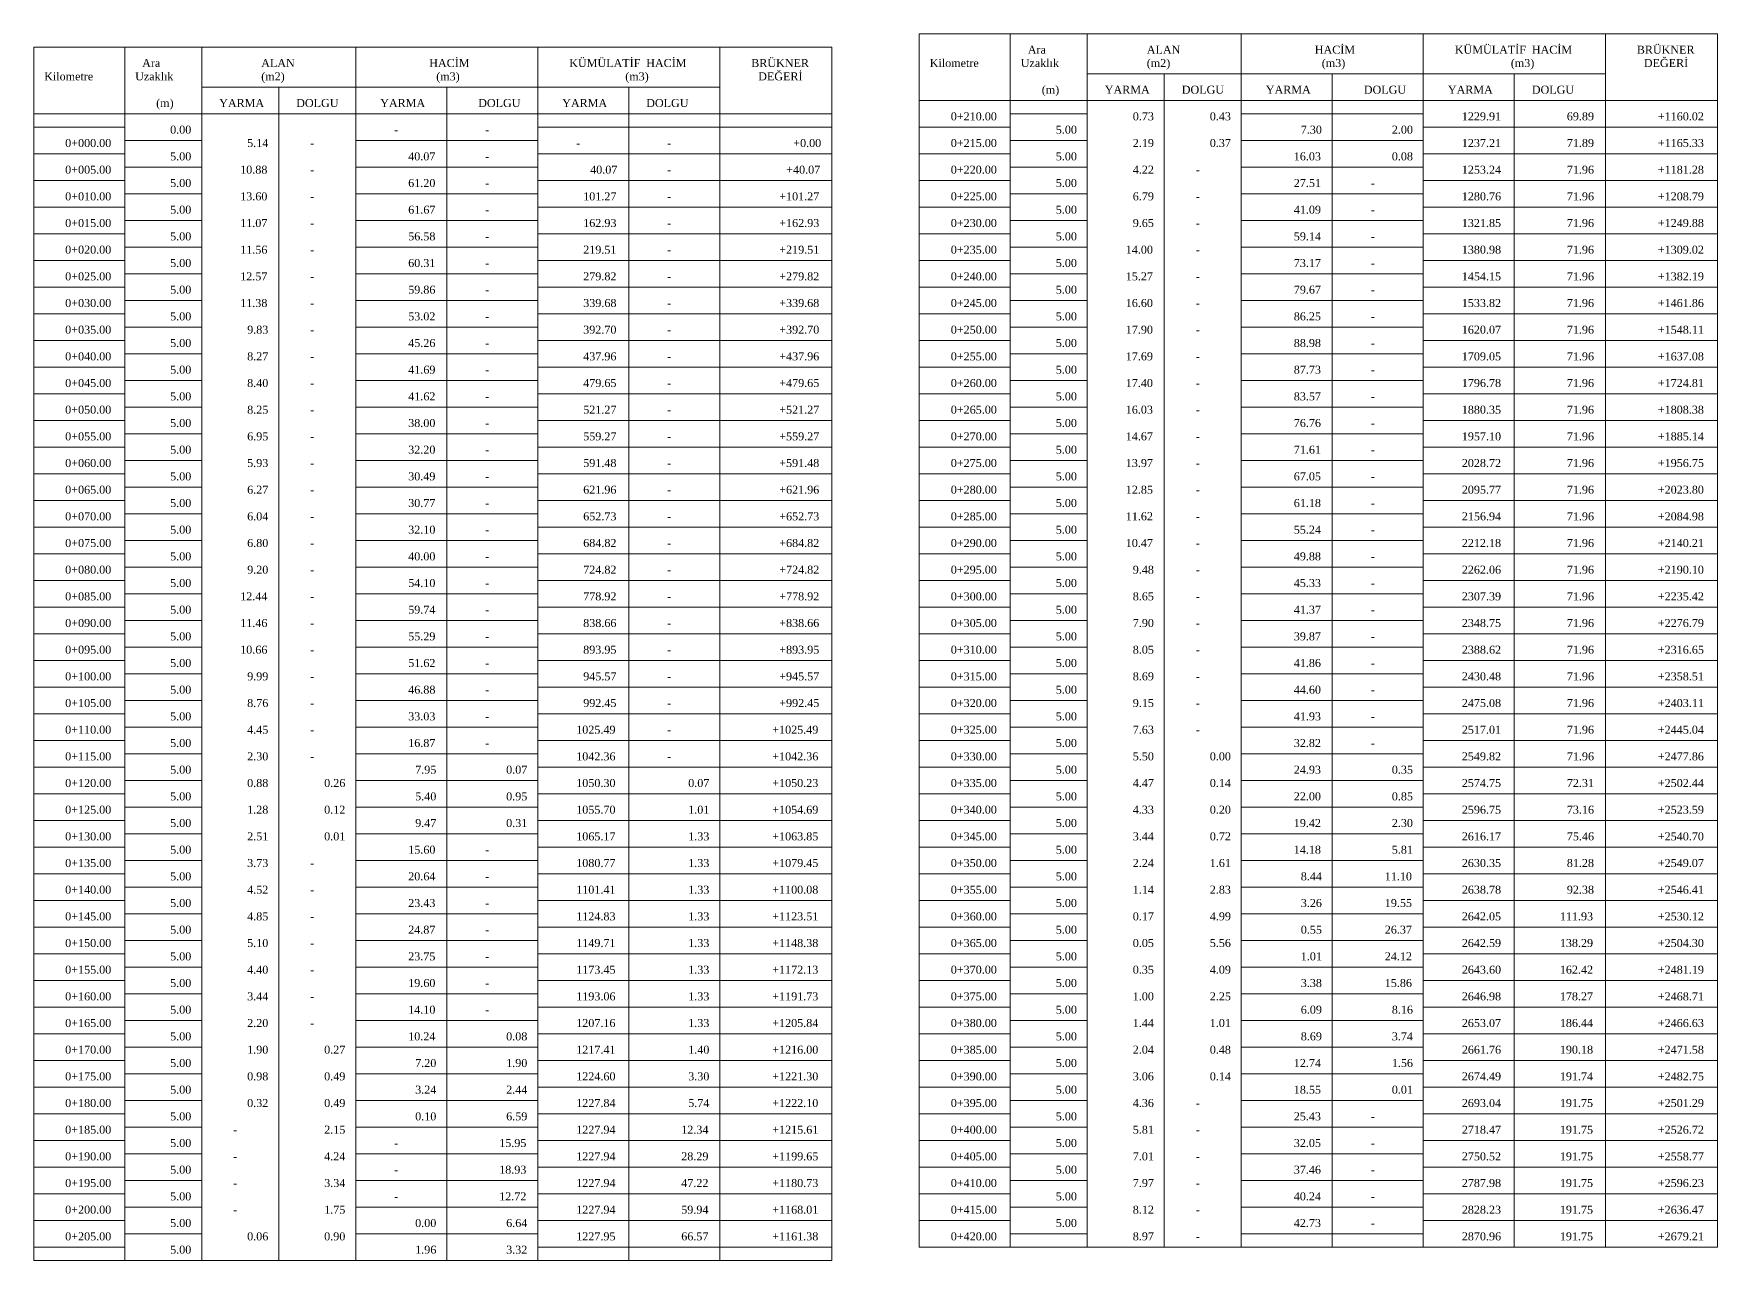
# Model space of a CAD drawing. Header units: metres. Extents: x 478603 to 489313, y 4282657 to 4289463.
# Drawn here: x 487004.7 to 487320.3, y 4289016.4 to 4289246.4 of the extents above; entities that cross this region are included whole.
import ezdxf

# ---------------------------------------------------------------- set-up
doc = ezdxf.new("R2010")
doc.units = ezdxf.units.M
for name, color, linetype, lineweight in [('TB_C', 96, 'Continuous', 0), ('TB_M', 18, 'Continuous', 0), ('TB_R', 1, 'Continuous', 0)]:
    doc.layers.add(name, color=color, linetype=linetype, lineweight=lineweight)
doc.styles.get("Standard").update_dxf_attribs({"font": 'times.ttf'})

msp = doc.modelspace()

# ---------------------------------------------------------------- linework, layer by layer
at = {"layer": 'TB_C'}
for p, q in [((487170.72, 4289246.35), (487320.35, 4289246.35)), ((487170.72, 4289246.35), (487170.72, 4289018.85)), ((487187.78, 4289246.35), (487187.78, 4289018.85)), ((487202.22, 4289246.35), (487202.22, 4289018.85)), ((487231.1, 4289246.35), (487231.1, 4289018.85)), ((487265.22, 4289246.35), (487265.22, 4289018.85)), ((487299.35, 4289246.35), (487299.35, 4289018.85)), ((487320.35, 4289246.35), (487320.35, 4289018.85)), ((487004.69, 4289243.85), (487154.32, 4289243.85)), ((487004.69, 4289243.85), (487004.69, 4289016.35)), ((487021.75, 4289243.85), (487021.75, 4289016.35)), ((487036.19, 4289243.85), (487036.19, 4289016.35)), ((487065.07, 4289243.85), (487065.07, 4289016.35)), ((487099.19, 4289243.85), (487099.19, 4289016.35)), ((487133.32, 4289243.85), (487133.32, 4289016.35)), ((487154.32, 4289243.85), (487154.32, 4289016.35)), ((487202.22, 4289238.85), (487299.35, 4289238.85)), ((487216.66, 4289238.85), (487216.66, 4289018.85)), ((487248.16, 4289238.85), (487248.16, 4289018.85)), ((487282.28, 4289238.85), (487282.28, 4289018.85)), ((487036.19, 4289236.35), (487133.32, 4289236.35)), ((487050.63, 4289236.35), (487050.63, 4289016.35)), ((487082.13, 4289236.35), (487082.13, 4289016.35)), ((487116.25, 4289236.35), (487116.25, 4289016.35)), ((487170.72, 4289233.85), (487320.35, 4289233.85)), ((487004.69, 4289231.35), (487154.32, 4289231.35)), ((487004.69, 4289228.85), (487021.75, 4289228.85)), ((487099.19, 4289228.85), (487154.32, 4289228.85)), ((487170.72, 4289228.85), (487187.78, 4289228.85)), ((487187.78, 4289231.35), (487202.22, 4289231.35)), ((487231.1, 4289231.35), (487265.22, 4289231.35)), ((487265.22, 4289228.85), (487320.35, 4289228.85)), ((487021.75, 4289226.35), (487036.19, 4289226.35)), ((487065.07, 4289226.35), (487099.19, 4289226.35)), ((487187.78, 4289226.35), (487202.22, 4289226.35)), ((487231.1, 4289226.35), (487265.22, 4289226.35)), ((487004.69, 4289223.85), (487021.75, 4289223.85)), ((487099.19, 4289223.85), (487154.32, 4289223.85)), ((487170.72, 4289223.85), (487187.78, 4289223.85)), ((487265.22, 4289223.85), (487320.35, 4289223.85)), ((487021.75, 4289221.35), (487036.19, 4289221.35)), ((487065.07, 4289221.35), (487099.19, 4289221.35)), ((487187.78, 4289221.35), (487202.22, 4289221.35)), ((487231.1, 4289221.35), (487265.22, 4289221.35)), ((487004.69, 4289218.85), (487021.75, 4289218.85)), ((487021.75, 4289216.35), (487036.19, 4289216.35)), ((487065.07, 4289216.35), (487099.19, 4289216.35)), ((487099.19, 4289218.85), (487154.32, 4289218.85)), ((487170.72, 4289218.85), (487187.78, 4289218.85)), ((487187.78, 4289216.35), (487202.22, 4289216.35)), ((487231.1, 4289216.35), (487265.22, 4289216.35)), ((487265.22, 4289218.85), (487320.35, 4289218.85)), ((487004.69, 4289213.85), (487021.75, 4289213.85)), ((487099.19, 4289213.85), (487154.32, 4289213.85)), ((487170.72, 4289213.85), (487187.78, 4289213.85)), ((487265.22, 4289213.85), (487320.35, 4289213.85)), ((487021.75, 4289211.35), (487036.19, 4289211.35)), ((487065.07, 4289211.35), (487099.19, 4289211.35)), ((487187.78, 4289211.35), (487202.22, 4289211.35)), ((487231.1, 4289211.35), (487265.22, 4289211.35)), ((487004.69, 4289208.85), (487021.75, 4289208.85)), ((487099.19, 4289208.85), (487154.32, 4289208.85)), ((487170.72, 4289208.85), (487187.78, 4289208.85)), ((487265.22, 4289208.85), (487320.35, 4289208.85)), ((487004.69, 4289203.85), (487021.75, 4289203.85)), ((487021.75, 4289206.35), (487036.19, 4289206.35)), ((487065.07, 4289206.35), (487099.19, 4289206.35)), ((487099.19, 4289203.85), (487154.32, 4289203.85)), ((487170.72, 4289203.85), (487187.78, 4289203.85)), ((487187.78, 4289206.35), (487202.22, 4289206.35)), ((487231.1, 4289206.35), (487265.22, 4289206.35)), ((487265.22, 4289203.85), (487320.35, 4289203.85)), ((487021.75, 4289201.35), (487036.19, 4289201.35)), ((487065.07, 4289201.35), (487099.19, 4289201.35)), ((487187.78, 4289201.35), (487202.22, 4289201.35)), ((487231.1, 4289201.35), (487265.22, 4289201.35)), ((487004.69, 4289198.85), (487021.75, 4289198.85)), ((487099.19, 4289198.85), (487154.32, 4289198.85)), ((487170.72, 4289198.85), (487187.78, 4289198.85)), ((487265.22, 4289198.85), (487320.35, 4289198.85)), ((487021.75, 4289196.35), (487036.19, 4289196.35)), ((487065.07, 4289196.35), (487099.19, 4289196.35)), ((487187.78, 4289196.35), (487202.22, 4289196.35)), ((487231.1, 4289196.35), (487265.22, 4289196.35)), ((487004.69, 4289193.85), (487021.75, 4289193.85)), ((487021.75, 4289191.35), (487036.19, 4289191.35)), ((487065.07, 4289191.35), (487099.19, 4289191.35)), ((487099.19, 4289193.85), (487154.32, 4289193.85)), ((487170.72, 4289193.85), (487187.78, 4289193.85)), ((487187.78, 4289191.35), (487202.22, 4289191.35)), ((487231.1, 4289191.35), (487265.22, 4289191.35)), ((487265.22, 4289193.85), (487320.35, 4289193.85)), ((487004.69, 4289188.85), (487021.75, 4289188.85)), ((487099.19, 4289188.85), (487154.32, 4289188.85)), ((487170.72, 4289188.85), (487187.78, 4289188.85)), ((487265.22, 4289188.85), (487320.35, 4289188.85)), ((487021.75, 4289186.35), (487036.19, 4289186.35)), ((487065.07, 4289186.35), (487099.19, 4289186.35)), ((487187.78, 4289186.35), (487202.22, 4289186.35)), ((487231.1, 4289186.35), (487265.22, 4289186.35)), ((487004.69, 4289183.85), (487021.75, 4289183.85)), ((487021.75, 4289181.35), (487036.19, 4289181.35)), ((487065.07, 4289181.35), (487099.19, 4289181.35)), ((487099.19, 4289183.85), (487154.32, 4289183.85)), ((487170.72, 4289183.85), (487187.78, 4289183.85)), ((487187.78, 4289181.35), (487202.22, 4289181.35)), ((487231.1, 4289181.35), (487265.22, 4289181.35)), ((487265.22, 4289183.85), (487320.35, 4289183.85)), ((487004.69, 4289178.85), (487021.75, 4289178.85)), ((487099.19, 4289178.85), (487154.32, 4289178.85)), ((487170.72, 4289178.85), (487187.78, 4289178.85)), ((487265.22, 4289178.85), (487320.35, 4289178.85)), ((487021.75, 4289176.35), (487036.19, 4289176.35)), ((487065.07, 4289176.35), (487099.19, 4289176.35)), ((487187.78, 4289176.35), (487202.22, 4289176.35)), ((487231.1, 4289176.35), (487265.22, 4289176.35)), ((487004.69, 4289173.85), (487021.75, 4289173.85)), ((487099.19, 4289173.85), (487154.32, 4289173.85)), ((487170.72, 4289173.85), (487187.78, 4289173.85)), ((487265.22, 4289173.85), (487320.35, 4289173.85)), ((487004.69, 4289168.85), (487021.75, 4289168.85)), ((487021.75, 4289171.35), (487036.19, 4289171.35)), ((487065.07, 4289171.35), (487099.19, 4289171.35)), ((487099.19, 4289168.85), (487154.32, 4289168.85)), ((487170.72, 4289168.85), (487187.78, 4289168.85)), ((487187.78, 4289171.35), (487202.22, 4289171.35)), ((487231.1, 4289171.35), (487265.22, 4289171.35)), ((487265.22, 4289168.85), (487320.35, 4289168.85)), ((487021.75, 4289166.35), (487036.19, 4289166.35)), ((487065.07, 4289166.35), (487099.19, 4289166.35)), ((487187.78, 4289166.35), (487202.22, 4289166.35)), ((487231.1, 4289166.35), (487265.22, 4289166.35)), ((487004.69, 4289163.85), (487021.75, 4289163.85)), ((487099.19, 4289163.85), (487154.32, 4289163.85)), ((487170.72, 4289163.85), (487187.78, 4289163.85)), ((487265.22, 4289163.85), (487320.35, 4289163.85)), ((487021.75, 4289161.35), (487036.19, 4289161.35)), ((487065.07, 4289161.35), (487099.19, 4289161.35)), ((487187.78, 4289161.35), (487202.22, 4289161.35)), ((487231.1, 4289161.35), (487265.22, 4289161.35)), ((487004.69, 4289158.85), (487021.75, 4289158.85)), ((487021.75, 4289156.35), (487036.19, 4289156.35)), ((487065.07, 4289156.35), (487099.19, 4289156.35)), ((487099.19, 4289158.85), (487154.32, 4289158.85)), ((487170.72, 4289158.85), (487187.78, 4289158.85)), ((487187.78, 4289156.35), (487202.22, 4289156.35)), ((487231.1, 4289156.35), (487265.22, 4289156.35)), ((487265.22, 4289158.85), (487320.35, 4289158.85)), ((487004.69, 4289153.85), (487021.75, 4289153.85)), ((487099.19, 4289153.85), (487154.32, 4289153.85)), ((487170.72, 4289153.85), (487187.78, 4289153.85)), ((487265.22, 4289153.85), (487320.35, 4289153.85)), ((487021.75, 4289151.35), (487036.19, 4289151.35)), ((487065.07, 4289151.35), (487099.19, 4289151.35)), ((487187.78, 4289151.35), (487202.22, 4289151.35)), ((487231.1, 4289151.35), (487265.22, 4289151.35)), ((487004.69, 4289148.85), (487021.75, 4289148.85)), ((487099.19, 4289148.85), (487154.32, 4289148.85)), ((487170.72, 4289148.85), (487187.78, 4289148.85)), ((487265.22, 4289148.85), (487320.35, 4289148.85)), ((487004.69, 4289143.85), (487021.75, 4289143.85)), ((487021.75, 4289146.35), (487036.19, 4289146.35)), ((487065.07, 4289146.35), (487099.19, 4289146.35)), ((487099.19, 4289143.85), (487154.32, 4289143.85)), ((487170.72, 4289143.85), (487187.78, 4289143.85)), ((487187.78, 4289146.35), (487202.22, 4289146.35)), ((487231.1, 4289146.35), (487265.22, 4289146.35)), ((487265.22, 4289143.85), (487320.35, 4289143.85)), ((487021.75, 4289141.35), (487036.19, 4289141.35)), ((487065.07, 4289141.35), (487099.19, 4289141.35)), ((487187.78, 4289141.35), (487202.22, 4289141.35)), ((487231.1, 4289141.35), (487265.22, 4289141.35)), ((487004.69, 4289138.85), (487021.75, 4289138.85)), ((487099.19, 4289138.85), (487154.32, 4289138.85)), ((487170.72, 4289138.85), (487187.78, 4289138.85)), ((487265.22, 4289138.85), (487320.35, 4289138.85)), ((487021.75, 4289136.35), (487036.19, 4289136.35)), ((487065.07, 4289136.35), (487099.19, 4289136.35)), ((487187.78, 4289136.35), (487202.22, 4289136.35)), ((487231.1, 4289136.35), (487265.22, 4289136.35)), ((487004.69, 4289133.85), (487021.75, 4289133.85)), ((487021.75, 4289131.35), (487036.19, 4289131.35)), ((487065.07, 4289131.35), (487099.19, 4289131.35)), ((487099.19, 4289133.85), (487154.32, 4289133.85)), ((487170.72, 4289133.85), (487187.78, 4289133.85)), ((487187.78, 4289131.35), (487202.22, 4289131.35)), ((487231.1, 4289131.35), (487265.22, 4289131.35)), ((487265.22, 4289133.85), (487320.35, 4289133.85)), ((487004.69, 4289128.85), (487021.75, 4289128.85)), ((487099.19, 4289128.85), (487154.32, 4289128.85)), ((487170.72, 4289128.85), (487187.78, 4289128.85)), ((487265.22, 4289128.85), (487320.35, 4289128.85)), ((487021.75, 4289126.35), (487036.19, 4289126.35)), ((487065.07, 4289126.35), (487099.19, 4289126.35)), ((487187.78, 4289126.35), (487202.22, 4289126.35)), ((487231.1, 4289126.35), (487265.22, 4289126.35)), ((487004.69, 4289123.85), (487021.75, 4289123.85)), ((487021.75, 4289121.35), (487036.19, 4289121.35)), ((487065.07, 4289121.35), (487099.19, 4289121.35)), ((487099.19, 4289123.85), (487154.32, 4289123.85)), ((487170.72, 4289123.85), (487187.78, 4289123.85)), ((487187.78, 4289121.35), (487202.22, 4289121.35)), ((487231.1, 4289121.35), (487265.22, 4289121.35)), ((487265.22, 4289123.85), (487320.35, 4289123.85)), ((487004.69, 4289118.85), (487021.75, 4289118.85)), ((487099.19, 4289118.85), (487154.32, 4289118.85)), ((487170.72, 4289118.85), (487187.78, 4289118.85)), ((487265.22, 4289118.85), (487320.35, 4289118.85)), ((487021.75, 4289116.35), (487036.19, 4289116.35)), ((487065.07, 4289116.35), (487099.19, 4289116.35)), ((487187.78, 4289116.35), (487202.22, 4289116.35)), ((487231.1, 4289116.35), (487265.22, 4289116.35)), ((487004.69, 4289113.85), (487021.75, 4289113.85)), ((487099.19, 4289113.85), (487154.32, 4289113.85)), ((487170.72, 4289113.85), (487187.78, 4289113.85)), ((487265.22, 4289113.85), (487320.35, 4289113.85)), ((487004.69, 4289108.85), (487021.75, 4289108.85)), ((487021.75, 4289111.35), (487036.19, 4289111.35)), ((487065.07, 4289111.35), (487099.19, 4289111.35)), ((487099.19, 4289108.85), (487154.32, 4289108.85)), ((487170.72, 4289108.85), (487187.78, 4289108.85)), ((487187.78, 4289111.35), (487202.22, 4289111.35)), ((487231.1, 4289111.35), (487265.22, 4289111.35)), ((487265.22, 4289108.85), (487320.35, 4289108.85)), ((487021.75, 4289106.35), (487036.19, 4289106.35)), ((487065.07, 4289106.35), (487099.19, 4289106.35)), ((487187.78, 4289106.35), (487202.22, 4289106.35)), ((487231.1, 4289106.35), (487265.22, 4289106.35)), ((487004.69, 4289103.85), (487021.75, 4289103.85)), ((487099.19, 4289103.85), (487154.32, 4289103.85)), ((487170.72, 4289103.85), (487187.78, 4289103.85)), ((487265.22, 4289103.85), (487320.35, 4289103.85)), ((487021.75, 4289101.35), (487036.19, 4289101.35)), ((487065.07, 4289101.35), (487099.19, 4289101.35)), ((487187.78, 4289101.35), (487202.22, 4289101.35)), ((487231.1, 4289101.35), (487265.22, 4289101.35)), ((487004.69, 4289098.85), (487021.75, 4289098.85)), ((487021.75, 4289096.35), (487036.19, 4289096.35)), ((487065.07, 4289096.35), (487099.19, 4289096.35)), ((487099.19, 4289098.85), (487154.32, 4289098.85)), ((487170.72, 4289098.85), (487187.78, 4289098.85)), ((487187.78, 4289096.35), (487202.22, 4289096.35)), ((487231.1, 4289096.35), (487265.22, 4289096.35)), ((487265.22, 4289098.85), (487320.35, 4289098.85)), ((487004.69, 4289093.85), (487021.75, 4289093.85)), ((487099.19, 4289093.85), (487154.32, 4289093.85)), ((487170.72, 4289093.85), (487187.78, 4289093.85)), ((487265.22, 4289093.85), (487320.35, 4289093.85)), ((487021.75, 4289091.35), (487036.19, 4289091.35)), ((487065.07, 4289091.35), (487099.19, 4289091.35)), ((487187.78, 4289091.35), (487202.22, 4289091.35)), ((487231.1, 4289091.35), (487265.22, 4289091.35)), ((487004.69, 4289088.85), (487021.75, 4289088.85)), ((487099.19, 4289088.85), (487154.32, 4289088.85)), ((487170.72, 4289088.85), (487187.78, 4289088.85)), ((487265.22, 4289088.85), (487320.35, 4289088.85)), ((487004.69, 4289083.85), (487021.75, 4289083.85)), ((487021.75, 4289086.35), (487036.19, 4289086.35)), ((487065.07, 4289086.35), (487099.19, 4289086.35)), ((487099.19, 4289083.85), (487154.32, 4289083.85)), ((487170.72, 4289083.85), (487187.78, 4289083.85)), ((487187.78, 4289086.35), (487202.22, 4289086.35)), ((487231.1, 4289086.35), (487265.22, 4289086.35)), ((487265.22, 4289083.85), (487320.35, 4289083.85)), ((487021.75, 4289081.35), (487036.19, 4289081.35)), ((487065.07, 4289081.35), (487099.19, 4289081.35)), ((487187.78, 4289081.35), (487202.22, 4289081.35)), ((487231.1, 4289081.35), (487265.22, 4289081.35)), ((487004.69, 4289078.85), (487021.75, 4289078.85)), ((487099.19, 4289078.85), (487154.32, 4289078.85)), ((487170.72, 4289078.85), (487187.78, 4289078.85)), ((487265.22, 4289078.85), (487320.35, 4289078.85)), ((487021.75, 4289076.35), (487036.19, 4289076.35)), ((487065.07, 4289076.35), (487099.19, 4289076.35)), ((487187.78, 4289076.35), (487202.22, 4289076.35)), ((487231.1, 4289076.35), (487265.22, 4289076.35)), ((487004.69, 4289073.85), (487021.75, 4289073.85)), ((487021.75, 4289071.35), (487036.19, 4289071.35)), ((487065.07, 4289071.35), (487099.19, 4289071.35)), ((487099.19, 4289073.85), (487154.32, 4289073.85)), ((487170.72, 4289073.85), (487187.78, 4289073.85)), ((487187.78, 4289071.35), (487202.22, 4289071.35)), ((487231.1, 4289071.35), (487265.22, 4289071.35)), ((487265.22, 4289073.85), (487320.35, 4289073.85)), ((487004.69, 4289068.85), (487021.75, 4289068.85)), ((487099.19, 4289068.85), (487154.32, 4289068.85)), ((487170.72, 4289068.85), (487187.78, 4289068.85)), ((487265.22, 4289068.85), (487320.35, 4289068.85)), ((487021.75, 4289066.35), (487036.19, 4289066.35)), ((487065.07, 4289066.35), (487099.19, 4289066.35)), ((487187.78, 4289066.35), (487202.22, 4289066.35)), ((487231.1, 4289066.35), (487265.22, 4289066.35)), ((487004.69, 4289063.85), (487021.75, 4289063.85)), ((487099.19, 4289063.85), (487154.32, 4289063.85)), ((487170.72, 4289063.85), (487187.78, 4289063.85)), ((487265.22, 4289063.85), (487320.35, 4289063.85)), ((487004.69, 4289058.85), (487021.75, 4289058.85)), ((487021.75, 4289061.35), (487036.19, 4289061.35)), ((487065.07, 4289061.35), (487099.19, 4289061.35)), ((487099.19, 4289058.85), (487154.32, 4289058.85)), ((487170.72, 4289058.85), (487187.78, 4289058.85)), ((487187.78, 4289061.35), (487202.22, 4289061.35)), ((487231.1, 4289061.35), (487265.22, 4289061.35)), ((487265.22, 4289058.85), (487320.35, 4289058.85)), ((487021.75, 4289056.35), (487036.19, 4289056.35)), ((487065.07, 4289056.35), (487099.19, 4289056.35)), ((487187.78, 4289056.35), (487202.22, 4289056.35)), ((487231.1, 4289056.35), (487265.22, 4289056.35)), ((487004.69, 4289053.85), (487021.75, 4289053.85)), ((487099.19, 4289053.85), (487154.32, 4289053.85)), ((487170.72, 4289053.85), (487187.78, 4289053.85)), ((487265.22, 4289053.85), (487320.35, 4289053.85)), ((487004.69, 4289048.85), (487021.75, 4289048.85)), ((487021.75, 4289051.35), (487036.19, 4289051.35)), ((487065.07, 4289051.35), (487099.19, 4289051.35)), ((487099.19, 4289048.85), (487154.32, 4289048.85)), ((487170.72, 4289048.85), (487187.78, 4289048.85)), ((487187.78, 4289051.35), (487202.22, 4289051.35)), ((487231.1, 4289051.35), (487265.22, 4289051.35)), ((487265.22, 4289048.85), (487320.35, 4289048.85)), ((487021.75, 4289046.35), (487036.19, 4289046.35)), ((487065.07, 4289046.35), (487099.19, 4289046.35)), ((487187.78, 4289046.35), (487202.22, 4289046.35)), ((487231.1, 4289046.35), (487265.22, 4289046.35)), ((487004.69, 4289043.85), (487021.75, 4289043.85)), ((487099.19, 4289043.85), (487154.32, 4289043.85)), ((487170.72, 4289043.85), (487187.78, 4289043.85)), ((487265.22, 4289043.85), (487320.35, 4289043.85)), ((487021.75, 4289041.35), (487036.19, 4289041.35)), ((487065.07, 4289041.35), (487099.19, 4289041.35)), ((487187.78, 4289041.35), (487202.22, 4289041.35)), ((487231.1, 4289041.35), (487265.22, 4289041.35)), ((487004.69, 4289038.85), (487021.75, 4289038.85)), ((487021.75, 4289036.35), (487036.19, 4289036.35)), ((487065.07, 4289036.35), (487099.19, 4289036.35)), ((487099.19, 4289038.85), (487154.32, 4289038.85)), ((487170.72, 4289038.85), (487187.78, 4289038.85)), ((487187.78, 4289036.35), (487202.22, 4289036.35)), ((487231.1, 4289036.35), (487265.22, 4289036.35)), ((487265.22, 4289038.85), (487320.35, 4289038.85)), ((487004.69, 4289033.85), (487021.75, 4289033.85)), ((487099.19, 4289033.85), (487154.32, 4289033.85)), ((487170.72, 4289033.85), (487187.78, 4289033.85)), ((487265.22, 4289033.85), (487320.35, 4289033.85)), ((487021.75, 4289031.35), (487036.19, 4289031.35)), ((487065.07, 4289031.35), (487099.19, 4289031.35)), ((487187.78, 4289031.35), (487202.22, 4289031.35)), ((487231.1, 4289031.35), (487265.22, 4289031.35)), ((487004.69, 4289028.85), (487021.75, 4289028.85)), ((487099.19, 4289028.85), (487154.32, 4289028.85)), ((487170.72, 4289028.85), (487187.78, 4289028.85)), ((487265.22, 4289028.85), (487320.35, 4289028.85)), ((487004.69, 4289023.85), (487021.75, 4289023.85)), ((487021.75, 4289026.35), (487036.19, 4289026.35)), ((487065.07, 4289026.35), (487099.19, 4289026.35)), ((487099.19, 4289023.85), (487154.32, 4289023.85)), ((487170.72, 4289023.85), (487187.78, 4289023.85)), ((487187.78, 4289026.35), (487202.22, 4289026.35)), ((487231.1, 4289026.35), (487265.22, 4289026.35)), ((487265.22, 4289023.85), (487320.35, 4289023.85)), ((487021.75, 4289021.35), (487036.19, 4289021.35)), ((487065.07, 4289021.35), (487099.19, 4289021.35)), ((487187.78, 4289021.35), (487202.22, 4289021.35)), ((487231.1, 4289021.35), (487265.22, 4289021.35)), ((487004.69, 4289018.85), (487021.75, 4289018.85)), ((487099.19, 4289018.85), (487154.32, 4289018.85)), ((487170.72, 4289018.85), (487320.35, 4289018.85)), ((487004.69, 4289016.35), (487154.32, 4289016.35))]:
    msp.add_line(p, q, dxfattribs=at)

# ---------------------------------------------------------------- texts
at = {"layer": 'TB_M'}
for s, p in [('HACİM', (487244.88, 4289242.6)), ('KÜMÜLATİF', (487271.13, 4289242.6)), ('HACİM', (487285.57, 4289242.6)), ('BRÜKNER', (487305.25, 4289242.6)), ('Ara', (487025.03, 4289240.1)), ('ALAN', (487047.35, 4289240.1)), ('HACİM', (487078.85, 4289240.1)), ('KÜMÜLATİF', (487105.1, 4289240.1)), ('HACİM', (487119.53, 4289240.1)), ('BRÜKNER', (487139.22, 4289240.1)), ('Kilometre', (487172.69, 4289240.1)), ('Uzaklık', (487189.75, 4289240.1)), ('Ara', (487191.07, 4289242.6)), ('ALAN', (487213.38, 4289242.6)), ('(m2)', (487213.38, 4289240.1)), ('(m3)', (487246.19, 4289240.1)), ('(m3)', (487281.63, 4289240.1)), ('DEĞERİ', (487306.57, 4289240.1)), ('Kilometre', (487006.66, 4289237.6)), ('Uzaklık', (487023.72, 4289237.6)), ('(m2)', (487047.35, 4289237.6)), ('(m3)', (487080.16, 4289237.6)), ('(m3)', (487115.6, 4289237.6)), ('DEĞERİ', (487140.53, 4289237.6)), ('(m)', (487193.69, 4289235.1)), ('YARMA', (487205.5, 4289235.1)), ('DOLGU', (487219.94, 4289235.1)), ('YARMA', (487235.69, 4289235.1)), ('DOLGU', (487254.07, 4289235.1)), ('YARMA', (487269.82, 4289235.1)), ('DOLGU', (487285.57, 4289235.1)), ('(m)', (487027.66, 4289232.6)), ('YARMA', (487039.47, 4289232.6)), ('DOLGU', (487053.91, 4289232.6)), ('YARMA', (487069.66, 4289232.6)), ('DOLGU', (487088.03, 4289232.6)), ('YARMA', (487103.78, 4289232.6)), ('DOLGU', (487119.53, 4289232.6)), ('0+210.00', (487176.63, 4289230.1)), ('0+000.00', (487010.6, 4289225.1)), ('-', (487056.53, 4289225.1)), ('-', (487072.28, 4289227.6)), ('-', (487089.35, 4289227.6)), ('-', (487106.41, 4289225.1)), ('-', (487123.47, 4289225.1)), ('0+215.00', (487176.63, 4289225.1)), ('-', (487089.35, 4289222.6)), ('0+005.00', (487010.6, 4289220.1)), ('-', (487056.53, 4289220.1)), ('-', (487123.47, 4289220.1)), ('0+220.00', (487176.63, 4289220.1)), ('-', (487222.57, 4289220.1)), ('0+010.00', (487010.6, 4289215.1)), ('-', (487089.35, 4289217.6)), ('0+225.00', (487176.63, 4289215.1)), ('-', (487255.38, 4289217.6)), ('-', (487056.53, 4289215.1)), ('-', (487089.35, 4289212.6)), ('-', (487123.47, 4289215.1)), ('-', (487222.57, 4289215.1)), ('-', (487255.38, 4289212.6)), ('0+015.00', (487010.6, 4289210.1)), ('-', (487056.53, 4289210.1)), ('-', (487123.47, 4289210.1)), ('0+230.00', (487176.63, 4289210.1)), ('-', (487222.57, 4289210.1)), ('0+020.00', (487010.6, 4289205.1)), ('-', (487089.35, 4289207.6)), ('0+235.00', (487176.63, 4289205.1)), ('-', (487255.38, 4289207.6)), ('-', (487056.53, 4289205.1)), ('-', (487123.47, 4289205.1)), ('-', (487222.57, 4289205.1)), ('0+025.00', (487010.6, 4289200.1)), ('-', (487056.53, 4289200.1)), ('-', (487089.35, 4289202.6)), ('-', (487123.47, 4289200.1)), ('0+240.00', (487176.63, 4289200.1)), ('-', (487222.57, 4289200.1)), ('-', (487255.38, 4289202.6)), ('-', (487089.35, 4289197.6)), ('-', (487255.38, 4289197.6)), ('0+030.00', (487010.6, 4289195.1)), ('-', (487056.53, 4289195.1)), ('-', (487123.47, 4289195.1)), ('0+245.00', (487176.63, 4289195.1)), ('-', (487222.57, 4289195.1)), ('0+035.00', (487010.6, 4289190.1)), ('-', (487089.35, 4289192.6)), ('0+250.00', (487176.63, 4289190.1)), ('-', (487255.38, 4289192.6)), ('-', (487056.53, 4289190.1)), ('-', (487089.35, 4289187.6)), ('-', (487123.47, 4289190.1)), ('-', (487222.57, 4289190.1)), ('-', (487255.38, 4289187.6)), ('0+040.00', (487010.6, 4289185.1)), ('-', (487056.53, 4289185.1)), ('-', (487123.47, 4289185.1)), ('0+255.00', (487176.63, 4289185.1)), ('-', (487222.57, 4289185.1)), ('0+045.00', (487010.6, 4289180.1)), ('-', (487089.35, 4289182.6)), ('0+260.00', (487176.63, 4289180.1)), ('-', (487255.38, 4289182.6)), ('-', (487056.53, 4289180.1)), ('-', (487089.35, 4289177.6)), ('-', (487123.47, 4289180.1)), ('-', (487222.57, 4289180.1)), ('-', (487255.38, 4289177.6)), ('0+050.00', (487010.6, 4289175.1)), ('-', (487056.53, 4289175.1)), ('-', (487123.47, 4289175.1)), ('0+265.00', (487176.63, 4289175.1)), ('-', (487222.57, 4289175.1)), ('-', (487089.35, 4289172.6)), ('-', (487255.38, 4289172.6)), ('0+055.00', (487010.6, 4289170.1)), ('-', (487056.53, 4289170.1)), ('-', (487123.47, 4289170.1)), ('0+270.00', (487176.63, 4289170.1)), ('-', (487222.57, 4289170.1)), ('0+060.00', (487010.6, 4289165.1)), ('-', (487056.53, 4289165.1)), ('-', (487089.35, 4289167.6)), ('-', (487123.47, 4289165.1)), ('0+275.00', (487176.63, 4289165.1)), ('-', (487222.57, 4289165.1)), ('-', (487255.38, 4289167.6)), ('-', (487089.35, 4289162.6)), ('-', (487255.38, 4289162.6)), ('0+065.00', (487010.6, 4289160.1)), ('-', (487056.53, 4289160.1)), ('-', (487123.47, 4289160.1)), ('0+280.00', (487176.63, 4289160.1)), ('-', (487222.57, 4289160.1)), ('0+070.00', (487010.6, 4289155.1)), ('-', (487089.35, 4289157.6)), ('0+285.00', (487176.63, 4289155.1)), ('-', (487255.38, 4289157.6)), ('-', (487056.53, 4289155.1)), ('-', (487089.35, 4289152.6)), ('-', (487123.47, 4289155.1)), ('-', (487222.57, 4289155.1)), ('-', (487255.38, 4289152.6)), ('0+075.00', (487010.6, 4289150.1)), ('-', (487056.53, 4289150.1)), ('-', (487123.47, 4289150.1)), ('0+290.00', (487176.63, 4289150.1)), ('-', (487222.57, 4289150.1)), ('0+080.00', (487010.6, 4289145.1)), ('-', (487089.35, 4289147.6)), ('0+295.00', (487176.63, 4289145.1)), ('-', (487255.38, 4289147.6)), ('-', (487056.53, 4289145.1)), ('-', (487123.47, 4289145.1)), ('-', (487222.57, 4289145.1)), ('0+085.00', (487010.6, 4289140.1)), ('-', (487056.53, 4289140.1)), ('-', (487089.35, 4289142.6)), ('-', (487123.47, 4289140.1)), ('0+300.00', (487176.63, 4289140.1)), ('-', (487222.57, 4289140.1)), ('-', (487255.38, 4289142.6)), ('-', (487089.35, 4289137.6)), ('-', (487255.38, 4289137.6)), ('0+090.00', (487010.6, 4289135.1)), ('-', (487056.53, 4289135.1)), ('-', (487123.47, 4289135.1)), ('0+305.00', (487176.63, 4289135.1)), ('-', (487222.57, 4289135.1)), ('0+095.00', (487010.6, 4289130.1)), ('-', (487089.35, 4289132.6)), ('0+310.00', (487176.63, 4289130.1)), ('-', (487255.38, 4289132.6)), ('-', (487056.53, 4289130.1)), ('-', (487089.35, 4289127.6)), ('-', (487123.47, 4289130.1)), ('-', (487222.57, 4289130.1)), ('-', (487255.38, 4289127.6)), ('0+100.00', (487010.6, 4289125.1)), ('-', (487056.53, 4289125.1)), ('-', (487123.47, 4289125.1)), ('0+315.00', (487176.63, 4289125.1)), ('-', (487222.57, 4289125.1)), ('0+105.00', (487010.6, 4289120.1)), ('-', (487089.35, 4289122.6)), ('0+320.00', (487176.63, 4289120.1)), ('-', (487255.38, 4289122.6)), ('-', (487056.53, 4289120.1)), ('-', (487089.35, 4289117.6)), ('-', (487123.47, 4289120.1)), ('-', (487222.57, 4289120.1)), ('-', (487255.38, 4289117.6)), ('0+110.00', (487010.6, 4289115.1)), ('-', (487056.53, 4289115.1)), ('-', (487123.47, 4289115.1)), ('0+325.00', (487176.63, 4289115.1)), ('-', (487222.57, 4289115.1)), ('-', (487089.35, 4289112.6)), ('-', (487255.38, 4289112.6)), ('0+115.00', (487010.6, 4289110.1)), ('-', (487056.53, 4289110.1)), ('-', (487123.47, 4289110.1)), ('0+330.00', (487176.63, 4289110.1)), ('0+120.00', (487010.6, 4289105.1)), ('0+335.00', (487176.63, 4289105.1)), ('0+125.00', (487010.6, 4289100.1)), ('0+340.00', (487176.63, 4289100.1)), ('0+130.00', (487010.6, 4289095.1)), ('0+345.00', (487176.63, 4289095.1)), ('-', (487089.35, 4289092.6)), ('0+135.00', (487010.6, 4289090.1)), ('-', (487056.53, 4289090.1)), ('0+350.00', (487176.63, 4289090.1)), ('0+140.00', (487010.6, 4289085.1)), ('-', (487089.35, 4289087.6)), ('0+355.00', (487176.63, 4289085.1)), ('-', (487056.53, 4289085.1)), ('0+145.00', (487010.6, 4289080.1)), ('-', (487056.53, 4289080.1)), ('-', (487089.35, 4289082.6)), ('0+360.00', (487176.63, 4289080.1)), ('-', (487089.35, 4289077.6)), ('0+150.00', (487010.6, 4289075.1)), ('-', (487056.53, 4289075.1)), ('0+365.00', (487176.63, 4289075.1)), ('0+155.00', (487010.6, 4289070.1)), ('-', (487089.35, 4289072.6)), ('0+370.00', (487176.63, 4289070.1)), ('-', (487056.53, 4289070.1)), ('-', (487089.35, 4289067.6)), ('0+160.00', (487010.6, 4289065.1)), ('-', (487056.53, 4289065.1)), ('0+375.00', (487176.63, 4289065.1)), ('0+165.00', (487010.6, 4289060.1)), ('-', (487089.35, 4289062.6)), ('0+380.00', (487176.63, 4289060.1)), ('-', (487056.53, 4289060.1)), ('0+170.00', (487010.6, 4289055.1)), ('0+385.00', (487176.63, 4289055.1)), ('0+175.00', (487010.6, 4289050.1)), ('0+390.00', (487176.63, 4289050.1)), ('0+180.00', (487010.6, 4289045.1)), ('0+395.00', (487176.63, 4289045.1)), ('-', (487222.57, 4289045.1)), ('-', (487255.38, 4289042.6)), ('0+185.00', (487010.6, 4289040.1)), ('-', (487042.1, 4289040.1)), ('0+400.00', (487176.63, 4289040.1)), ('-', (487222.57, 4289040.1)), ('0+190.00', (487010.6, 4289035.1)), ('-', (487072.28, 4289037.6)), ('0+405.00', (487176.63, 4289035.1)), ('-', (487255.38, 4289037.6)), ('-', (487042.1, 4289035.1)), ('-', (487072.28, 4289032.6)), ('-', (487222.57, 4289035.1)), ('-', (487255.38, 4289032.6)), ('0+195.00', (487010.6, 4289030.1)), ('-', (487042.1, 4289030.1)), ('0+410.00', (487176.63, 4289030.1)), ('-', (487222.57, 4289030.1)), ('-', (487072.28, 4289027.6)), ('-', (487255.38, 4289027.6)), ('0+200.00', (487010.6, 4289025.1)), ('-', (487042.1, 4289025.1)), ('0+415.00', (487176.63, 4289025.1)), ('-', (487222.57, 4289025.1)), ('0+205.00', (487010.6, 4289020.1)), ('0+420.00', (487176.63, 4289020.1)), ('-', (487222.57, 4289020.1)), ('-', (487255.38, 4289022.6))]:
    msp.add_text(s, height=1.5, dxfattribs=at).set_placement(p)
at = {"layer": 'TB_R'}
for s, p in [('0.00', (487030.28, 4289227.6)), ('5.00', (487196.32, 4289227.6)), ('0.73', (487210.75, 4289230.1)), ('0.43', (487225.19, 4289230.1)), ('7.30', (487242.25, 4289227.6)), ('2.00', (487259.32, 4289227.6)), ('1229.91', (487272.44, 4289230.1)), ('69.89', (487292.13, 4289230.1)), ('+1160.02', (487309.19, 4289230.1)), ('5.14', (487044.72, 4289225.1)), ('+0.00', (487147.1, 4289225.1)), ('2.19', (487210.75, 4289225.1)), ('0.37', (487225.19, 4289225.1)), ('1237.21', (487272.44, 4289225.1)), ('71.89', (487292.13, 4289225.1)), ('+1165.33', (487309.19, 4289225.1)), ('5.00', (487030.28, 4289222.6)), ('40.07', (487074.91, 4289222.6)), ('5.00', (487196.32, 4289222.6)), ('16.03', (487240.94, 4289222.6)), ('0.08', (487259.32, 4289222.6)), ('10.88', (487043.41, 4289220.1)), ('40.07', (487109.03, 4289220.1)), ('+40.07', (487145.78, 4289220.1)), ('4.22', (487210.75, 4289220.1)), ('1253.24', (487272.44, 4289220.1)), ('71.96', (487292.13, 4289220.1)), ('+1181.28', (487309.19, 4289220.1)), ('5.00', (487030.28, 4289217.6)), ('13.60', (487043.41, 4289215.1)), ('61.20', (487074.91, 4289217.6)), ('101.27', (487107.72, 4289215.1)), ('+101.27', (487144.47, 4289215.1)), ('5.00', (487196.32, 4289217.6)), ('6.79', (487210.75, 4289215.1)), ('27.51', (487240.94, 4289217.6)), ('1280.76', (487272.44, 4289215.1)), ('71.96', (487292.13, 4289215.1)), ('+1208.79', (487309.19, 4289215.1)), ('5.00', (487030.28, 4289212.6)), ('61.67', (487074.91, 4289212.6)), ('5.00', (487196.32, 4289212.6)), ('41.09', (487240.94, 4289212.6)), ('11.07', (487043.41, 4289210.1)), ('162.93', (487107.72, 4289210.1)), ('+162.93', (487144.47, 4289210.1)), ('9.65', (487210.75, 4289210.1)), ('1321.85', (487272.44, 4289210.1)), ('71.96', (487292.13, 4289210.1)), ('+1249.88', (487309.19, 4289210.1)), ('5.00', (487030.28, 4289207.6)), ('11.56', (487043.41, 4289205.1)), ('56.58', (487074.91, 4289207.6)), ('219.51', (487107.72, 4289205.1)), ('+219.51', (487144.47, 4289205.1)), ('5.00', (487196.32, 4289207.6)), ('14.00', (487209.44, 4289205.1)), ('59.14', (487240.94, 4289207.6)), ('1380.98', (487272.44, 4289205.1)), ('71.96', (487292.13, 4289205.1)), ('+1309.02', (487309.19, 4289205.1)), ('5.00', (487030.28, 4289202.6)), ('60.31', (487074.91, 4289202.6)), ('5.00', (487196.32, 4289202.6)), ('73.17', (487240.94, 4289202.6)), ('12.57', (487043.41, 4289200.1)), ('279.82', (487107.72, 4289200.1)), ('+279.82', (487144.47, 4289200.1)), ('15.27', (487209.44, 4289200.1)), ('1454.15', (487272.44, 4289200.1)), ('71.96', (487292.13, 4289200.1)), ('+1382.19', (487309.19, 4289200.1)), ('5.00', (487030.28, 4289197.6)), ('59.86', (487074.91, 4289197.6)), ('5.00', (487196.32, 4289197.6)), ('79.67', (487240.94, 4289197.6)), ('5.00', (487030.28, 4289192.6)), ('11.38', (487043.41, 4289195.1)), ('53.02', (487074.91, 4289192.6)), ('339.68', (487107.72, 4289195.1)), ('+339.68', (487144.47, 4289195.1)), ('5.00', (487196.32, 4289192.6)), ('16.60', (487209.44, 4289195.1)), ('86.25', (487240.94, 4289192.6)), ('1533.82', (487272.44, 4289195.1)), ('71.96', (487292.13, 4289195.1)), ('+1461.86', (487309.19, 4289195.1)), ('9.83', (487044.72, 4289190.1)), ('392.70', (487107.72, 4289190.1)), ('+392.70', (487144.47, 4289190.1)), ('17.90', (487209.44, 4289190.1)), ('1620.07', (487272.44, 4289190.1)), ('71.96', (487292.13, 4289190.1)), ('+1548.11', (487309.19, 4289190.1)), ('5.00', (487030.28, 4289187.6)), ('45.26', (487074.91, 4289187.6)), ('5.00', (487196.32, 4289187.6)), ('88.98', (487240.94, 4289187.6)), ('8.27', (487044.72, 4289185.1)), ('437.96', (487107.72, 4289185.1)), ('+437.96', (487144.47, 4289185.1)), ('17.69', (487209.44, 4289185.1)), ('1709.05', (487272.44, 4289185.1)), ('71.96', (487292.13, 4289185.1)), ('+1637.08', (487309.19, 4289185.1)), ('5.00', (487030.28, 4289182.6)), ('8.40', (487044.72, 4289180.1)), ('41.69', (487074.91, 4289182.6)), ('479.65', (487107.72, 4289180.1)), ('+479.65', (487144.47, 4289180.1)), ('5.00', (487196.32, 4289182.6)), ('17.40', (487209.44, 4289180.1)), ('87.73', (487240.94, 4289182.6)), ('1796.78', (487272.44, 4289180.1)), ('71.96', (487292.13, 4289180.1)), ('+1724.81', (487309.19, 4289180.1)), ('5.00', (487030.28, 4289177.6)), ('41.62', (487074.91, 4289177.6)), ('5.00', (487196.32, 4289177.6)), ('83.57', (487240.94, 4289177.6)), ('8.25', (487044.72, 4289175.1)), ('521.27', (487107.72, 4289175.1)), ('+521.27', (487144.47, 4289175.1)), ('16.03', (487209.44, 4289175.1)), ('1880.35', (487272.44, 4289175.1)), ('71.96', (487292.13, 4289175.1)), ('+1808.38', (487309.19, 4289175.1)), ('5.00', (487030.28, 4289172.6)), ('38.00', (487074.91, 4289172.6)), ('5.00', (487196.32, 4289172.6)), ('76.76', (487240.94, 4289172.6)), ('5.00', (487030.28, 4289167.6)), ('6.95', (487044.72, 4289170.1)), ('32.20', (487074.91, 4289167.6)), ('559.27', (487107.72, 4289170.1)), ('+559.27', (487144.47, 4289170.1)), ('5.00', (487196.32, 4289167.6)), ('14.67', (487209.44, 4289170.1)), ('71.61', (487240.94, 4289167.6)), ('1957.10', (487272.44, 4289170.1)), ('71.96', (487292.13, 4289170.1)), ('+1885.14', (487309.19, 4289170.1)), ('5.93', (487044.72, 4289165.1)), ('591.48', (487107.72, 4289165.1)), ('+591.48', (487144.47, 4289165.1)), ('13.97', (487209.44, 4289165.1)), ('2028.72', (487272.44, 4289165.1)), ('71.96', (487292.13, 4289165.1)), ('+1956.75', (487309.19, 4289165.1)), ('5.00', (487030.28, 4289162.6)), ('30.49', (487074.91, 4289162.6)), ('5.00', (487196.32, 4289162.6)), ('67.05', (487240.94, 4289162.6)), ('6.27', (487044.72, 4289160.1)), ('621.96', (487107.72, 4289160.1)), ('+621.96', (487144.47, 4289160.1)), ('12.85', (487209.44, 4289160.1)), ('2095.77', (487272.44, 4289160.1)), ('71.96', (487292.13, 4289160.1)), ('+2023.80', (487309.19, 4289160.1)), ('5.00', (487030.28, 4289157.6)), ('6.04', (487044.72, 4289155.1)), ('30.77', (487074.91, 4289157.6)), ('652.73', (487107.72, 4289155.1)), ('+652.73', (487144.47, 4289155.1)), ('5.00', (487196.32, 4289157.6)), ('11.62', (487209.44, 4289155.1)), ('61.18', (487240.94, 4289157.6)), ('2156.94', (487272.44, 4289155.1)), ('71.96', (487292.13, 4289155.1)), ('+2084.98', (487309.19, 4289155.1)), ('5.00', (487030.28, 4289152.6)), ('32.10', (487074.91, 4289152.6)), ('5.00', (487196.32, 4289152.6)), ('55.24', (487240.94, 4289152.6)), ('6.80', (487044.72, 4289150.1)), ('684.82', (487107.72, 4289150.1)), ('+684.82', (487144.47, 4289150.1)), ('10.47', (487209.44, 4289150.1)), ('2212.18', (487272.44, 4289150.1)), ('71.96', (487292.13, 4289150.1)), ('+2140.21', (487309.19, 4289150.1)), ('5.00', (487030.28, 4289147.6)), ('9.20', (487044.72, 4289145.1)), ('40.00', (487074.91, 4289147.6)), ('724.82', (487107.72, 4289145.1)), ('+724.82', (487144.47, 4289145.1)), ('5.00', (487196.32, 4289147.6)), ('9.48', (487210.75, 4289145.1)), ('49.88', (487240.94, 4289147.6)), ('2262.06', (487272.44, 4289145.1)), ('71.96', (487292.13, 4289145.1)), ('+2190.10', (487309.19, 4289145.1)), ('5.00', (487030.28, 4289142.6)), ('54.10', (487074.91, 4289142.6)), ('5.00', (487196.32, 4289142.6)), ('45.33', (487240.94, 4289142.6)), ('12.44', (487043.41, 4289140.1)), ('778.92', (487107.72, 4289140.1)), ('+778.92', (487144.47, 4289140.1)), ('8.65', (487210.75, 4289140.1)), ('2307.39', (487272.44, 4289140.1)), ('71.96', (487292.13, 4289140.1)), ('+2235.42', (487309.19, 4289140.1)), ('5.00', (487030.28, 4289137.6)), ('59.74', (487074.91, 4289137.6)), ('5.00', (487196.32, 4289137.6)), ('41.37', (487240.94, 4289137.6)), ('5.00', (487030.28, 4289132.6)), ('11.46', (487043.41, 4289135.1)), ('55.29', (487074.91, 4289132.6)), ('838.66', (487107.72, 4289135.1)), ('+838.66', (487144.47, 4289135.1)), ('5.00', (487196.32, 4289132.6)), ('7.90', (487210.75, 4289135.1)), ('39.87', (487240.94, 4289132.6)), ('2348.75', (487272.44, 4289135.1)), ('71.96', (487292.13, 4289135.1)), ('+2276.79', (487309.19, 4289135.1)), ('10.66', (487043.41, 4289130.1)), ('893.95', (487107.72, 4289130.1)), ('+893.95', (487144.47, 4289130.1)), ('8.05', (487210.75, 4289130.1)), ('2388.62', (487272.44, 4289130.1)), ('71.96', (487292.13, 4289130.1)), ('+2316.65', (487309.19, 4289130.1)), ('5.00', (487030.28, 4289127.6)), ('51.62', (487074.91, 4289127.6)), ('5.00', (487196.32, 4289127.6)), ('41.86', (487240.94, 4289127.6)), ('9.99', (487044.72, 4289125.1)), ('945.57', (487107.72, 4289125.1)), ('+945.57', (487144.47, 4289125.1)), ('8.69', (487210.75, 4289125.1)), ('2430.48', (487272.44, 4289125.1)), ('71.96', (487292.13, 4289125.1)), ('+2358.51', (487309.19, 4289125.1)), ('5.00', (487030.28, 4289122.6)), ('8.76', (487044.72, 4289120.1)), ('46.88', (487074.91, 4289122.6)), ('992.45', (487107.72, 4289120.1)), ('+992.45', (487144.47, 4289120.1)), ('5.00', (487196.32, 4289122.6)), ('9.15', (487210.75, 4289120.1)), ('44.60', (487240.94, 4289122.6)), ('2475.08', (487272.44, 4289120.1)), ('71.96', (487292.13, 4289120.1)), ('+2403.11', (487309.19, 4289120.1)), ('5.00', (487030.28, 4289117.6)), ('33.03', (487074.91, 4289117.6)), ('5.00', (487196.32, 4289117.6)), ('41.93', (487240.94, 4289117.6)), ('4.45', (487044.72, 4289115.1)), ('1025.49', (487106.41, 4289115.1)), ('+1025.49', (487143.16, 4289115.1)), ('7.63', (487210.75, 4289115.1)), ('2517.01', (487272.44, 4289115.1)), ('71.96', (487292.13, 4289115.1)), ('+2445.04', (487309.19, 4289115.1)), ('5.00', (487030.28, 4289112.6)), ('16.87', (487074.91, 4289112.6)), ('5.00', (487196.32, 4289112.6)), ('32.82', (487240.94, 4289112.6)), ('5.00', (487030.28, 4289107.6)), ('2.30', (487044.72, 4289110.1)), ('7.95', (487076.22, 4289107.6)), ('0.07', (487093.28, 4289107.6)), ('1042.36', (487106.41, 4289110.1)), ('+1042.36', (487143.16, 4289110.1)), ('5.00', (487196.32, 4289107.6)), ('5.50', (487210.75, 4289110.1)), ('0.00', (487225.19, 4289110.1)), ('24.93', (487240.94, 4289107.6)), ('0.35', (487259.32, 4289107.6)), ('2549.82', (487272.44, 4289110.1)), ('71.96', (487292.13, 4289110.1)), ('+2477.86', (487309.19, 4289110.1)), ('0.88', (487044.72, 4289105.1)), ('0.26', (487059.16, 4289105.1)), ('1050.30', (487106.41, 4289105.1)), ('0.07', (487127.41, 4289105.1)), ('+1050.23', (487143.16, 4289105.1)), ('4.47', (487210.75, 4289105.1)), ('0.14', (487225.19, 4289105.1)), ('2574.75', (487272.44, 4289105.1)), ('72.31', (487292.13, 4289105.1)), ('+2502.44', (487309.19, 4289105.1)), ('5.00', (487030.28, 4289102.6)), ('5.40', (487076.22, 4289102.6)), ('0.95', (487093.28, 4289102.6)), ('5.00', (487196.32, 4289102.6)), ('22.00', (487240.94, 4289102.6)), ('0.85', (487259.32, 4289102.6)), ('1.28', (487044.72, 4289100.1)), ('0.12', (487059.16, 4289100.1)), ('1055.70', (487106.41, 4289100.1)), ('1.01', (487127.41, 4289100.1)), ('+1054.69', (487143.16, 4289100.1)), ('4.33', (487210.75, 4289100.1)), ('0.20', (487225.19, 4289100.1)), ('2596.75', (487272.44, 4289100.1)), ('73.16', (487292.13, 4289100.1)), ('+2523.59', (487309.19, 4289100.1)), ('5.00', (487030.28, 4289097.6)), ('2.51', (487044.72, 4289095.1)), ('0.01', (487059.16, 4289095.1)), ('9.47', (487076.22, 4289097.6)), ('0.31', (487093.28, 4289097.6)), ('1065.17', (487106.41, 4289095.1)), ('1.33', (487127.41, 4289095.1)), ('+1063.85', (487143.16, 4289095.1)), ('5.00', (487196.32, 4289097.6)), ('3.44', (487210.75, 4289095.1)), ('0.72', (487225.19, 4289095.1)), ('19.42', (487240.94, 4289097.6)), ('2.30', (487259.32, 4289097.6)), ('2616.17', (487272.44, 4289095.1)), ('75.46', (487292.13, 4289095.1)), ('+2540.70', (487309.19, 4289095.1)), ('5.00', (487030.28, 4289092.6)), ('15.60', (487074.91, 4289092.6)), ('5.00', (487196.32, 4289092.6)), ('14.18', (487240.94, 4289092.6)), ('5.81', (487259.32, 4289092.6)), ('3.73', (487044.72, 4289090.1)), ('1080.77', (487106.41, 4289090.1)), ('1.33', (487127.41, 4289090.1)), ('+1079.45', (487143.16, 4289090.1)), ('2.24', (487210.75, 4289090.1)), ('1.61', (487225.19, 4289090.1)), ('2630.35', (487272.44, 4289090.1)), ('81.28', (487292.13, 4289090.1)), ('+2549.07', (487309.19, 4289090.1)), ('5.00', (487030.28, 4289087.6)), ('4.52', (487044.72, 4289085.1)), ('20.64', (487074.91, 4289087.6)), ('1101.41', (487106.41, 4289085.1)), ('1.33', (487127.41, 4289085.1)), ('+1100.08', (487143.16, 4289085.1)), ('5.00', (487196.32, 4289087.6)), ('2.83', (487225.19, 4289085.1)), ('8.44', (487242.25, 4289087.6)), ('11.10', (487258, 4289087.6)), ('2638.78', (487272.44, 4289085.1)), ('92.38', (487292.13, 4289085.1)), ('+2546.41', (487309.19, 4289085.1)), ('5.00', (487030.28, 4289082.6)), ('23.43', (487074.91, 4289082.6)), ('5.00', (487196.32, 4289082.6)), ('1.14', (487210.75, 4289085.1)), ('3.26', (487242.25, 4289082.6)), ('19.55', (487258, 4289082.6)), ('4.85', (487044.72, 4289080.1)), ('1124.83', (487106.41, 4289080.1)), ('1.33', (487127.41, 4289080.1)), ('+1123.51', (487143.16, 4289080.1)), ('0.17', (487210.75, 4289080.1)), ('4.99', (487225.19, 4289080.1)), ('2642.05', (487272.44, 4289080.1)), ('111.93', (487290.82, 4289080.1)), ('+2530.12', (487309.19, 4289080.1)), ('5.00', (487030.28, 4289077.6)), ('24.87', (487074.91, 4289077.6)), ('5.00', (487196.32, 4289077.6)), ('0.55', (487242.25, 4289077.6)), ('26.37', (487258, 4289077.6)), ('5.00', (487030.28, 4289072.6)), ('5.10', (487044.72, 4289075.1)), ('23.75', (487074.91, 4289072.6)), ('1149.71', (487106.41, 4289075.1)), ('1.33', (487127.41, 4289075.1)), ('+1148.38', (487143.16, 4289075.1)), ('5.00', (487196.32, 4289072.6)), ('0.05', (487210.75, 4289075.1)), ('5.56', (487225.19, 4289075.1)), ('1.01', (487242.25, 4289072.6)), ('24.12', (487258, 4289072.6)), ('2642.59', (487272.44, 4289075.1)), ('138.29', (487290.82, 4289075.1)), ('+2504.30', (487309.19, 4289075.1)), ('4.40', (487044.72, 4289070.1)), ('1173.45', (487106.41, 4289070.1)), ('1.33', (487127.41, 4289070.1)), ('+1172.13', (487143.16, 4289070.1)), ('0.35', (487210.75, 4289070.1)), ('4.09', (487225.19, 4289070.1)), ('2643.60', (487272.44, 4289070.1)), ('162.42', (487290.82, 4289070.1)), ('+2481.19', (487309.19, 4289070.1)), ('5.00', (487030.28, 4289067.6)), ('19.60', (487074.91, 4289067.6)), ('5.00', (487196.32, 4289067.6)), ('3.38', (487242.25, 4289067.6)), ('15.86', (487258, 4289067.6)), ('3.44', (487044.72, 4289065.1)), ('1193.06', (487106.41, 4289065.1)), ('1.33', (487127.41, 4289065.1)), ('+1191.73', (487143.16, 4289065.1)), ('1.00', (487210.75, 4289065.1)), ('2.25', (487225.19, 4289065.1)), ('2646.98', (487272.44, 4289065.1)), ('178.27', (487290.82, 4289065.1)), ('+2468.71', (487309.19, 4289065.1)), ('5.00', (487030.28, 4289062.6)), ('2.20', (487044.72, 4289060.1)), ('14.10', (487074.91, 4289062.6)), ('1207.16', (487106.41, 4289060.1)), ('1.33', (487127.41, 4289060.1)), ('+1205.84', (487143.16, 4289060.1)), ('5.00', (487196.32, 4289062.6)), ('1.44', (487210.75, 4289060.1)), ('1.01', (487225.19, 4289060.1)), ('6.09', (487242.25, 4289062.6)), ('8.16', (487259.32, 4289062.6)), ('2653.07', (487272.44, 4289060.1)), ('186.44', (487290.82, 4289060.1)), ('+2466.63', (487309.19, 4289060.1)), ('5.00', (487030.28, 4289057.6)), ('10.24', (487074.91, 4289057.6)), ('0.08', (487093.28, 4289057.6)), ('5.00', (487196.32, 4289057.6)), ('8.69', (487242.25, 4289057.6)), ('3.74', (487259.32, 4289057.6)), ('1.90', (487044.72, 4289055.1)), ('0.27', (487059.16, 4289055.1)), ('1217.41', (487106.41, 4289055.1)), ('1.40', (487127.41, 4289055.1)), ('+1216.00', (487143.16, 4289055.1)), ('2.04', (487210.75, 4289055.1)), ('0.48', (487225.19, 4289055.1)), ('2661.76', (487272.44, 4289055.1)), ('190.18', (487290.82, 4289055.1)), ('+2471.58', (487309.19, 4289055.1)), ('5.00', (487030.28, 4289052.6)), ('7.20', (487076.22, 4289052.6)), ('1.90', (487093.28, 4289052.6)), ('5.00', (487196.32, 4289052.6)), ('12.74', (487240.94, 4289052.6)), ('1.56', (487259.32, 4289052.6)), ('5.00', (487030.28, 4289047.6)), ('0.98', (487044.72, 4289050.1)), ('0.49', (487059.16, 4289050.1)), ('3.24', (487076.22, 4289047.6)), ('2.44', (487093.28, 4289047.6)), ('1224.60', (487106.41, 4289050.1)), ('3.30', (487127.41, 4289050.1)), ('+1221.30', (487143.16, 4289050.1)), ('5.00', (487196.32, 4289047.6)), ('3.06', (487210.75, 4289050.1)), ('0.14', (487225.19, 4289050.1)), ('18.55', (487240.94, 4289047.6)), ('0.01', (487259.32, 4289047.6)), ('2674.49', (487272.44, 4289050.1)), ('191.74', (487290.82, 4289050.1)), ('+2482.75', (487309.19, 4289050.1)), ('0.32', (487044.72, 4289045.1)), ('0.49', (487059.16, 4289045.1)), ('1227.84', (487106.41, 4289045.1)), ('5.74', (487127.41, 4289045.1)), ('+1222.10', (487143.16, 4289045.1)), ('4.36', (487210.75, 4289045.1)), ('2693.04', (487272.44, 4289045.1)), ('191.75', (487290.82, 4289045.1)), ('+2501.29', (487309.19, 4289045.1)), ('5.00', (487030.28, 4289042.6)), ('0.10', (487076.22, 4289042.6)), ('6.59', (487093.28, 4289042.6)), ('5.00', (487196.32, 4289042.6)), ('25.43', (487240.94, 4289042.6)), ('2.15', (487059.16, 4289040.1)), ('1227.94', (487106.41, 4289040.1)), ('12.34', (487126.1, 4289040.1)), ('+1215.61', (487143.16, 4289040.1)), ('5.81', (487210.75, 4289040.1)), ('2718.47', (487272.44, 4289040.1)), ('191.75', (487290.82, 4289040.1)), ('+2526.72', (487309.19, 4289040.1)), ('5.00', (487030.28, 4289037.6)), ('4.24', (487059.16, 4289035.1)), ('15.95', (487091.97, 4289037.6)), ('1227.94', (487106.41, 4289035.1)), ('28.29', (487126.1, 4289035.1)), ('+1199.65', (487143.16, 4289035.1)), ('5.00', (487196.32, 4289037.6)), ('7.01', (487210.75, 4289035.1)), ('32.05', (487240.94, 4289037.6)), ('2750.52', (487272.44, 4289035.1)), ('191.75', (487290.82, 4289035.1)), ('+2558.77', (487309.19, 4289035.1)), ('5.00', (487030.28, 4289032.6)), ('18.93', (487091.97, 4289032.6)), ('5.00', (487196.32, 4289032.6)), ('37.46', (487240.94, 4289032.6)), ('3.34', (487059.16, 4289030.1)), ('1227.94', (487106.41, 4289030.1)), ('47.22', (487126.1, 4289030.1)), ('+1180.73', (487143.16, 4289030.1)), ('7.97', (487210.75, 4289030.1)), ('2787.98', (487272.44, 4289030.1)), ('191.75', (487290.82, 4289030.1)), ('+2596.23', (487309.19, 4289030.1)), ('5.00', (487030.28, 4289027.6)), ('12.72', (487091.97, 4289027.6)), ('5.00', (487196.32, 4289027.6)), ('40.24', (487240.94, 4289027.6)), ('5.00', (487030.28, 4289022.6)), ('1.75', (487059.16, 4289025.1)), ('0.00', (487076.22, 4289022.6)), ('6.64', (487093.28, 4289022.6)), ('1227.94', (487106.41, 4289025.1)), ('59.94', (487126.1, 4289025.1)), ('+1168.01', (487143.16, 4289025.1)), ('5.00', (487196.32, 4289022.6)), ('8.12', (487210.75, 4289025.1)), ('42.73', (487240.94, 4289022.6)), ('2828.23', (487272.44, 4289025.1)), ('191.75', (487290.82, 4289025.1)), ('+2636.47', (487309.19, 4289025.1)), ('0.06', (487044.72, 4289020.1)), ('0.90', (487059.16, 4289020.1)), ('1227.95', (487106.41, 4289020.1)), ('66.57', (487126.1, 4289020.1)), ('+1161.38', (487143.16, 4289020.1)), ('8.97', (487210.75, 4289020.1)), ('2870.96', (487272.44, 4289020.1)), ('191.75', (487290.82, 4289020.1)), ('+2679.21', (487309.19, 4289020.1)), ('5.00', (487030.28, 4289017.6)), ('1.96', (487076.22, 4289017.6)), ('3.32', (487093.28, 4289017.6))]:
    msp.add_text(s, height=1.5, dxfattribs=at).set_placement(p)

doc.saveas('drawing.dxf')
